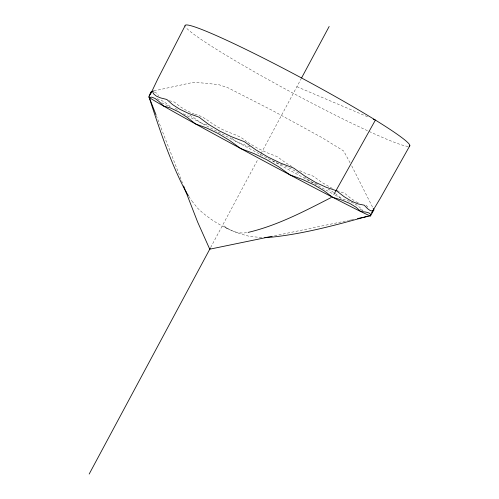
<?xml version="1.0" encoding="UTF-8"?>
<svg xmlns="http://www.w3.org/2000/svg" width="499" height="499" viewBox="0 0 499 499"><rect width="100%" height="100%" fill="white"/><g stroke="black" fill="none" stroke-linecap="round" stroke-linejoin="round"><path stroke-width="0.37" stroke-dasharray="2.5 1.87" d="M210.647 247.516L258.126 158.963M259.967 155.532L260.703 154.16M261.071 153.467L301.196 78.649M153.942 90.918L194.017 82.185L218.45 84.549L228.155 87.849L271.886 110.204L321.637 137.425L343.705 151.016L350.254 163.154M274.525 235.815L347.672 220.602M348.439 220.446L350.722 219.972M351.483 219.809L353.772 219.335M246.643 232.64C237.88 234.237 229.397 230.407 222.741 224.955M154.372 92.702L155.925 92.608L158.62 95.627M261.75 237.474L250.604 236.588C230.943 232.235 212.212 222.198 197.685 208.258L191.204 200.13M169.354 100.729L174.382 102.064L180.17 106.699L187.006 110.815L194.105 114.034M175.055 108.67L178.636 109.661M335.253 195.178A125.935 2.077 28.2 0 1 341.659 198.752C349.568 201.022 357.889 204.135 363.023 210.934M336.962 190.655L344.69 193.281L350.441 198.091L355.357 201.334M194.816 114.358C204.584 116.192 211.171 123.983 219.878 128.131C228.592 133.171 239.021 134.643 246.593 141.597M207.004 124.956L200.685 122.773L193.3 117.265L187.936 114.084M317.676 184.2L310.652 181.624L304.452 176.977M157.029 98.733L161.52 100.386L166.354 103.38L171.475 107.684M282.852 165.119L274.213 161.844L272.953 160.94M296.88 86.683L368.268 117.059M355.974 201.739L359.274 203.236M332.409 188.485L321.35 182.123L313.559 176.309L304.128 172.76L298.159 169.878M249.831 146.968L236.27 141.541L230.12 137.125M284.966 165.992L293.761 170.259L299.437 173.683M224.868 227.188L228.991 229.241M247.847 142.489L257.147 147.991L266.896 152.688L277.045 156.599L285.808 162.861L292.258 166.728M328.043 188.959L333.532 192.402M335.359 193.55L341.659 198.752M366.21 205.232L368.867 208.482M188.809 196.307L191.591 200.741M351.714 165.855L372.865 207.784M156.293 115.587L182.478 183.021M408.157 146.363A127.457 8.708 28.2 0 1 293.163 93.238A127.457 8.708 28.2 0 1 185.566 26.983M161.688 102.757A125.935 2.077 28.2 0 1 169.691 106.774M183.426 113.803A125.935 2.077 28.2 0 1 333.363 194.13M360.041 209.187A125.935 2.077 28.2 0 1 362.417 210.578"/><path stroke-width="0.75" d="M156.006 114.864L149.251 97.461L149.301 95.39L150.979 92.115L153.942 90.918M357.577 218.543L370.532 215.849L370.595 214.227L369.004 212.961L365.736 212.044L360.702 211.507L356.224 207.341L350.03 203.555L342.195 200.186L332.727 197.317L324.063 190.768L313.977 184.805L302.587 179.484L290.013 174.912L278.791 166.853L266.697 159.705L253.96 153.567L240.724 148.552L229.49 140.375L218.1 133.507L206.705 127.981L195.502 123.914L186.801 117.04L178.492 111.764L170.683 108.071L163.441 105.981L158.931 101.384L155.052 98.465L151.815 97.155L149.251 97.461M148.895 96.831A125.929 2.077 28.2 0 0 254.309 155.863A125.929 2.077 28.2 0 0 370.52 215.842L370.813 214.62M150.342 94.598L157.74 79.067L185.042 25.848M89.178 474.05L210.279 248.203M301.564 77.956L329.165 26.472M370.532 215.849L373.901 209.848L373.208 208.476M409.822 145.727L380.244 198.377L371.418 213.11M333.881 194.404L375.404 120.091L373.264 119.18M372.728 210.846L373.901 209.848L372.416 210.983L370.308 210.64L367.601 208.713L364.233 205.189L358.126 203.929L351.39 201.116L344.129 196.693L336.382 190.705L326.022 187.212L315.368 182.272L304.558 175.866L293.711 168.107L280.762 163.204L268.088 157.123L255.918 149.906L244.373 141.691L231.43 136.72L219.46 130.931L208.607 124.357L199.026 117.159L188.659 113.466L179.796 109.256L172.504 104.553L166.797 99.463L160.703 97.947L156.281 96.064L153.536 93.8L152.432 91.248M331.361 197.461C304.633 211.121 277.488 225.504 248.103 232.409M149.301 95.39L149.968 94.935M368 216.148C336.314 224.968 304.315 233.707 271.531 237.187L264.751 237.393M272.236 236.289L209.748 249.188L197.685 222.174L183.607 185.921M149.706 99.126C159.898 130.414 170.334 161.919 185.578 191.161L186.027 191.872M185.578 191.161L188.41 195.67M150.979 92.115L151.135 92.652M185.073 26.023A127.457 8.708 28.2 0 1 301.714 78.062A127.457 8.708 28.2 0 1 409.255 146.251"/></g></svg>
